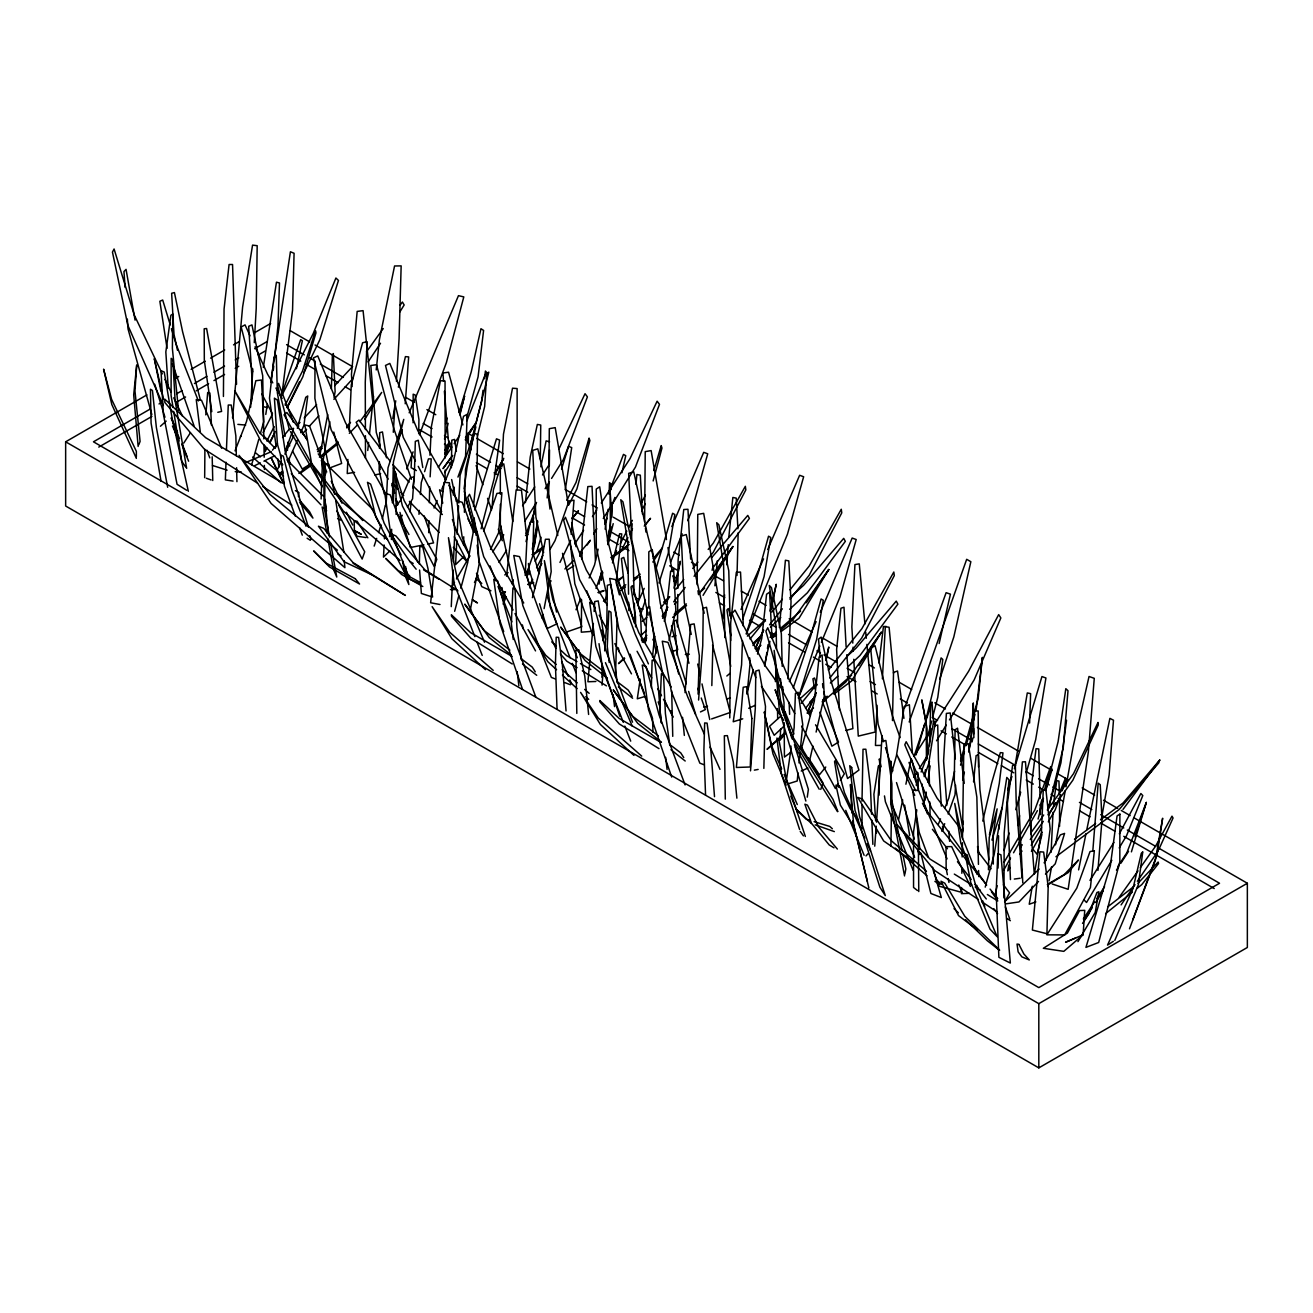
<?xml version="1.0" encoding="UTF-8"?>
<svg xmlns="http://www.w3.org/2000/svg" width="1313" height="1313" viewBox="0 0 1313 1313"><rect width="100%" height="100%" fill="white"/><g stroke="black" fill="none" stroke-linecap="round" stroke-linejoin="round"><path stroke-width="1.5" d="M314.989 361.567L314.89 398.364L328.644 466.213M1003.985 897.928L1004.166 833.131L1009.008 779.807L1006.808 777.444L998.651 829.75M445.091 480.082L445.123 470.038M445.173 457.991L445.041 381.065L440.429 380.704L431.386 426.643L429.975 455.25M517.174 489.585L517.125 388.566L512.53 388.205L503.47 434.143L501.861 466.837M671.682 690.819L672.748 736.347M223.423 396.46L224.063 309.08L229.086 264.504L232.549 264.504L236.537 384.364M204.664 477.653L204.91 449.341M581.61 599.828L581.298 632.177L593.46 631.241M581.987 559.371L582.201 537.115L587.83 486.581L592.032 486.335L595.446 560.388M644.601 521.918L645.225 451.639L651.133 450.589L666.479 539.577M677.213 655.138L677.295 647.046M677.492 626.826L677.803 594.461M677.853 588.388L678.132 560.077L683.761 509.526L687.963 509.28L690.654 559.157M697.154 584.679L697.777 514.401L703.686 513.35L730.717 666.413M729.765 717.899L730.685 622.838L736.314 572.304L740.516 572.058L743.322 625.956M881.86 741.681L881.909 735.592M882.385 678.755L885.323 626.678L889.098 627.269L893.513 673.306M549.31 465.885L549.507 449.85M1059.575 826.353L1059.542 798.468M468.314 443.515L468.446 433.52M540.299 459.008L540.743 425.035L537.345 424.444L530.239 457.006L525.413 502.551M978.513 766.989L978.185 710.94L974.837 710.973L973.393 720.656M1030.935 833.968L1031.115 821.938M1031.165 817.933L1031.657 783.877L1036.039 748.722L1038.747 748.935L1040.093 798.55M379.276 462.192L379.145 470.07L384.184 493.869M379.473 448.422L379.72 432.683L382.46 431.928L386.498 457.777M418.699 433.569L418.929 419.553L415.22 395L413.168 394.179L413.103 422.802M451.393 467.723L451.803 440.183L454.561 439.428L456.415 451.36M890.903 846.229L891.412 813.994M891.609 801.898L891.888 783.763L885.865 740.499L881.745 741.189L876.542 822.168M998.044 868.09L998.553 835.807M924.171 805.887L924.303 797.861L921.907 783.877M251.653 401.351L252.063 379.211L248.682 326.297L251.948 324.902L262.698 375.682L263.847 438.887M961.559 887.539L961.444 893.644L969.306 893.316M961.838 873.276L961.92 869.206M962.15 856.979L962.413 842.733M962.495 838.646L963.84 744.176L968.288 743.683L976.856 797.139L978.448 864.381M428.695 532.668L428.957 520.703M429.335 502.764L429.679 486.828M500.827 538.182L501.09 526.218M892.463 720.574L893.529 672.404L897.534 671.025L903.935 718.342M988.443 869.797L989.214 837.596L997.141 808.857L993.202 834.346L993.285 864.069M391.389 539.479L391.651 529.287M392.357 502.781L393.424 461.995L403.748 419.372L387.992 467.855L386.038 506.408M419.339 564.163L419.799 546.438L422.753 546.963L427.989 568.644L432.601 597.07M463.538 544.944L463.752 536.787M464.392 512.316L465.508 469.496L475.848 426.873L460.075 475.355L458.746 501.73M615.534 676.655L616.995 620.573L610.578 584.334L607.345 585.319L606.836 622.723L604.669 650.903M711.827 685.583L712.926 643.534L706.509 607.279L703.259 608.28L702.75 645.684L698.582 700.026M763.854 768.384L765.479 706.296L759.062 670.057L755.812 671.041L755.303 708.446L750.511 770.846M331.385 388.829L332.37 355.38L333.338 353.542L335.11 391.684L334.06 397.691M651.346 687.618L652.134 660.193L654.531 660.341L658.387 688.636L661.03 722.084M601.945 677.229L602.339 665.1M603.143 640.842L603.406 632.751L598.219 600.927L594.74 601.551L594.116 611.513M609.117 493.967L609.495 482.642L610.906 483.808L611.234 489.601M698.073 694.117L699.337 655.712L694.15 623.888L690.654 624.496L685.041 692.64M226 462.225L225.376 479.885L233.074 481.083M226.41 450.457L228.265 405.028L231.219 405.028L235.848 435.834L236.324 455.759M1029.605 723.069L1030.639 693.641L1027.291 692.936L1014.867 766.743M321.111 498.973L322.391 463.883L323.802 465.77L324.032 506.982L329.497 537.001M393.342 502.584L394.474 471.4L395.886 473.271L396.132 514.483M645.651 641.893L646.932 607.771L649.623 606.54L654.301 638.955L652.512 657.058M742.485 640.76L741.582 664.854L733.228 721.773L742.748 718.818M877.035 705.278L875.459 745.472L881.023 745.407M640.104 576.85L639.218 599.138L635.705 598.236M737.02 575.488L738.152 532.881M787.931 678.788L791.033 601.764L788.801 560.897L785.404 560.241L779.364 627.516M411.675 455.447L411.133 467.674L416.352 470.596M347.879 459.435L347.239 473.55L354.559 472.352M349.176 431.238L351.277 384.89L362.585 342.759L367.082 341.675L365.26 382.362L365.408 429.532M968.633 752.037L971.177 740.007L973.278 703.226L973.885 737.66M451.262 606.639L453.018 569.957M453.412 561.8L454.872 531.24L449.374 482.774L444.089 482.363L430.631 602.765L440.003 604.522M525.2 575.422L526.956 538.74L521.474 490.274L516.173 489.864L506.539 576.21M1051.106 852.268L1053.026 812.419M384.102 544.961L383.494 557.122L389.846 550.918M384.414 538.872L384.611 534.818M456.809 540.283L455.578 564.639L463.21 557.172M457.121 534.194L458.549 505.784M250.619 407.26L252.802 368.904M254.279 342.66L256.232 308.358L257.184 245.695L252.556 245.121L242.61 307.029L232.549 417.813M918.23 826.993L918.772 891.576M955.569 785.108L955.027 794.726L948.134 814.027M430.122 476.832L431.206 458.861L428.448 458.91L424.591 471.646M393.293 432.289L395.18 401.745M396.444 381.394L399.086 338.639L401.154 265.882L394.557 265.981L379.391 339.722L376.224 369.938M593.361 623.494L587.912 681.759L595.856 681.48M780.71 728.748L780.004 740.22L785.108 733.836M1083.11 934.79L1084.735 910.336L1079.565 910.582L1067.387 933.116L1043.343 948.281L1063.793 951.351L1083.11 934.79L1065.598 942.242L1075.626 938.007M418.978 514.319L419.257 510.347M420.406 494.476L421.276 482.577L423.475 475.29M492.08 507.934L493.36 490.077L500.532 466.427M631.176 537.772L632.193 523.723M722.856 618.915L724.612 594.838M726.811 564.738L728.272 544.682M775.409 681.693L776.278 669.646M874.737 846.146L876.231 826.156M934.675 726.86L935.102 721.083L933.362 723.069L926.847 756.977L921.135 772.011M602.043 685.123L603.274 669.023M1097.947 870.355L1102.001 819.509L1100.245 784.698L1098.177 783.172L1092.843 850.578M205.813 414.892L207.684 392.489L209.899 393.047L211.442 425.149M571.171 534.342L574.011 500.253L569.005 500.926L555.038 540.628L549.95 549.441M717.341 560.717L714.896 585.779M973.557 781.859L976.101 755.631L978.366 754.778L979.925 789.573L988.87 859.867M747.048 694.085L750.232 661.9L749.641 657.846M798.009 772.947L797.204 781.005L787.685 783.959M798.993 762.902L799.994 752.841M800.388 748.82L802.768 724.678L798.091 692.263L795.415 693.494L794.135 727.615L792.396 739.4M473.451 506.506L477.079 470.399L477.505 434.324L474.042 433.356L467.1 467.247L464.031 488.994M547.144 497.955L548.768 481.92M635.935 484.3L636.936 474.518L640.317 475.175L642.451 514.007M728.863 536.656L732.851 497.463L736.248 498.136L737.922 528.794M273.317 370.053L273.728 366.048M274.368 360.025L277.979 325.952L279.488 282.968L276.452 282.197L263.306 367.492M367.755 450.49L368.592 442.432M369.445 434.373L373.466 396.116M453.313 495.05L454.167 487.139M503.847 600.254L504.734 592.229M410.017 511.873L411.215 501.927M412.906 488.009L414.35 476.077L415.318 441.365L418.273 440.265L422.786 467.526M879.021 663.032L883.436 626.514L886.324 626.498M298.428 496.577L298.921 492.654L295.392 490.57M1018.297 825.614L1019.545 815.504M282.213 392.308L292.553 310.163L294.079 253.278L290.419 251.768L270.691 382.181M401.45 433.569L401.942 429.597M405.225 403.78L408.671 356.923L405.422 356.611L398.364 387.171M483.003 390.322L481.543 401.893L469.447 448.34M484.448 378.751L485.416 371.037L486.795 372.547L484.661 406.439L477.358 436.08M1046.018 860.573L1050.154 828.897L1045.87 789.294L1058.097 741.747L1065.828 688.685L1068.011 690.72L1063.267 747.589L1048.234 808.841M534.243 546.306L537.608 520.916M608.395 538.182L612.285 508.886L611.956 503.092M1066.55 720.279L1060.92 762.853L1048.168 809.218M532.487 522.213L534.998 504.405M807.265 797.155L808.381 789.376L794.414 744.684M1053.403 804.459L1056.784 780.628L1058.951 781.087L1059.41 794.595M640.186 679.198L637.297 698.811L644.913 696.464M786.06 782.581L790.968 749.214M916.802 809.875L913.536 831.982L913.553 887.473L917.475 890.542M925.091 800.208L926.289 792.133M927.766 782.056L930.146 765.906M616.322 580.444L621.738 533.915L619.605 533.767L612.482 562.9M764.806 666.167L766.858 652.463M767.449 648.54L768.039 644.634M969.322 747.77L972.227 728.403M265.784 414.416L267.31 404.338M533.029 521.671L533.636 517.683M534.243 513.711L535.753 503.765M605.129 529.172L608.132 509.28M392.8 418.601L395.738 400.81M924.434 775.72L925.452 769.697M928.16 753.662L928.833 749.657M929.506 745.653L930.753 704.162L931.935 701.995L933.674 723.775M1008.811 864.955L1007.793 870.896L1010.173 867.598M1032.281 886.242L1029.228 904.247L1035.859 901.9M999.291 824.334L994.122 854.665L985.21 887.128M322.867 461.799L329.858 421.736M1101.459 818.902L1109.14 774.949L1113.49 720.213L1109.895 718.359L1086.787 829.718M904.887 874.179L905.839 868.911L902.967 854.927M1049.038 880.81L1051.565 866.81M1055.521 844.801L1065.237 790.803M1065.959 786.799L1073.148 746.802L1089.035 676.49L1094.271 678.329L1088.346 751.955L1068.158 889.311L1052.222 883.994M528.909 574.766L529.631 570.81M532.52 554.972L537.575 527.252M601.354 580.28L602.798 572.37M607.853 544.649L611.103 526.825M389.469 536.607L390.552 530.715M470.152 610.857L479.114 564.114L477.111 531.716L473.337 531.798L467.526 563.261L460.83 588.224M542.236 618.357L542.991 614.468M544.107 608.625L551.197 571.631L549.211 539.216L545.437 539.298L539.61 570.761L532.405 597.645M604.932 602.224L606.819 592.393M989.428 834.92L999.291 783.319L1002.968 752.874L1000.358 752.628L991.578 783.221L982.748 821.068M319.683 456.235L327.708 414.563M526.94 576.653L528.466 568.824M532.257 549.261L537.575 521.868M599.04 584.154L601.305 572.419M607.377 541.104L610.414 525.446L609.987 489.454L611.907 516.961M675.686 584.827L680.331 561.308L674.078 588.158M771.24 609.741L776.246 584.269L769.992 611.103M826.484 658.781L828.798 647.03L825.68 660.439M972.08 741.911L972.867 738.004M1078.597 869.863L1085.982 833.722M540.825 466.772L546.126 440.856L549.589 441.825M898.65 819.427L902.688 799.88M905.904 784.222L911.14 758.799M995.435 893.661L997.109 885.668M962.675 780.103L964.382 772.077M954.551 771.191L948.774 798.238L945.032 807.61M296.377 368.74L302.384 340.74L300.661 339.657L281.721 394.343M382.346 519.012L385.3 505.275M621.935 472.762L625.743 455.693L623.478 454.396L608.493 493.655M526.037 541.678L530.501 522.016L533.702 521.13L532.832 555.826L526.004 575.143M598.121 549.179L594.559 564.918L589.143 577.999M669.006 640.367L675.834 610.414L673.651 569.268L670.648 571.253L665.839 615.387L664.247 621.295M764.461 665.314L769.927 641.351M770.846 637.363L771.749 633.375L769.582 592.212L766.579 594.215L761.77 638.348L757.503 654.12M809.284 762.016L812.928 746.047M816.112 732.063L824.301 696.136L822.135 654.99L819.131 656.976L814.323 701.109L801.521 748.443M444.516 439.084L448.127 423.344M939.14 643.518L950.448 594.165L946.115 592.688L904.706 707.789M445.599 423.918L446.994 417.977M1041.931 834.526L1037.089 854.287L1033.38 849.79M608.05 544.419L613.22 523.657M465.245 439.855L476.127 422.622L488.797 372.153L484.973 375.206L466.936 420.669M712.089 570.302L713.074 566.412M927.618 736.856L931.688 721.018M932.706 717.062L937.794 697.285L942.816 659.471L941.109 657.911L926.338 717.948M1038.091 819.049L1043.228 799.223M481.083 528.794L494.23 478.359L499.629 440.101L496.478 438.821L474.83 510.068M565.296 489.733L571.713 447.602L568.578 446.322L561.57 468.971M1040.372 805.361L1041.931 799.551M1044.508 789.852L1050.695 766.579L1034.775 810.072L1004.15 862.165M454.659 611.284L458.779 595.905M653.152 480.952L661.965 448.061L661.194 445.599L653.841 470.596M459.944 413.234L464.589 396.001L459.927 414.941M653.579 660.734L657.321 646.932M746.851 693.559L753.235 669.893M297.345 428.301L305.748 397.297L307.734 396.001L303.927 425.396L300.71 432.699M466.739 417.583L478.08 376.864L483.594 330.433L480.968 328.71L471.285 371.727L458.959 412.643M890.985 775.327L896.418 755.779L904.263 706.443L909.4 704.736L912.354 752.94M916.097 754.844L924.713 723.775M251.653 464.753L258.776 439.363M260.417 433.487L263.7 421.768L261.468 380.015L255.854 380.704L246.549 421.375L235.027 450.851M960.509 760.998L978.152 698.762L982.387 657.37L976.068 710.563M960.525 765.167L964.415 751.512M966.073 745.669L972.194 724.218M973.294 720.312L974.968 714.453M1004.051 850.496L1009.057 833M1015.704 809.678L1020.71 792.182M1026.257 772.75L1035.678 739.695L1045.936 677.984L1041.948 676.556L1014.358 768.745M1039.945 810.137L1043.425 798.402M1045.755 790.574L1052.14 769.057M536.951 550.968L541.054 537.214M446.043 455.496L449.571 443.81M1131.412 851.858L1146.331 802.44L1126.882 852.728L1117.954 866.317M658.995 583.021L668.153 553.643L674.816 514.548L672.617 513.252L655.827 569.317M746.358 633.391L764.084 576.604L770.747 537.493L768.548 536.196L758.258 572.96L742.649 619.326M798.304 698.122L816.637 639.365L823.284 600.271L821.101 598.974L810.81 635.738L793.249 687.881M991.955 840.074L1002.246 807.298M1007.695 789.95L1011.929 776.459M374.172 546.093L376.683 538.379M378.571 532.602L381.082 524.888M1134.99 836.709L1146.331 802.44M930.064 708.232L914.012 756.419L931.409 729.109M939.698 679.313L953.829 636.92L970.849 561.718L966.68 559.305L909.187 722.002M640.219 615.682L645.422 600.222M1100.475 819.837L1123.173 802.883L1159.74 760.046L1158.772 762.886L1119.168 809.497L1055.947 856.733M924.171 776.656L929.489 761.425M483.611 531.24L496.921 493.425L501.911 492.752L498.579 532.848L490.537 549.392M820.756 789.376L823.021 782.975L800.749 746.441M596.036 588.437L602.191 571.057M941.93 831.408L944.687 823.678M1060.707 794.578L1055.242 809.711L1048.299 821.856M1062.069 790.787L1066.172 779.43L1065.483 778.166L1059.296 793.249M452.427 492.359L453.806 488.534M457.958 477.079L465.573 456.087L467.215 414.284L463.522 416.303L453.494 460.929L441.825 489.207M285.545 450.457L293.587 428.35L288.926 429.564L282.59 437.492M1132.725 919.921L1157.016 854.665L1162.645 818.229L1155.358 860.245L1129.492 928.8M406.751 468.938L413.119 451.853M419.487 434.767L446.404 362.601L463.801 296.902L458.467 295.655L409.164 412.791M916.146 785.158L918.279 779.528M526.152 533.554L534.851 510.79M604.768 523.985L606.934 518.29M611.284 506.9L614.911 497.414M138.784 444.779L140.081 441.431L134.976 390.979L136.716 364.932L133.696 394.852L138.144 446.469M938.27 824.466L940.518 818.852M1055.422 802.686L1048.726 815.291M398.266 439.264L402.155 429.811M670.566 562.177L682.218 533.882M687.651 520.67L691.541 511.249L707.723 453.789L703.702 452.329L671.813 526.562M746.276 634.163L787.455 534.21L803.654 476.75L799.633 475.29L767.728 549.507M798.829 696.924L819.804 646.012M821.364 642.238L840.008 596.972L856.207 539.512L852.186 538.051L820.28 612.285M434.045 508.049L437.147 500.516M503.158 604.128L506.244 596.66M511.66 583.579L513.202 579.837M576.03 609.774L580.658 598.547M1114.803 940.403L1138.371 884.699L1142.786 851.776L1141.276 853.401L1133.004 888.606L1107.532 945.097L1113.358 941.339M287.81 461.93L297.477 440.003M653.119 640.104L654.744 636.444M666.068 610.906L667.677 607.263M755.517 648.458L763.608 630.207M807.265 713.057L816.161 692.985M637.544 603.373L644.223 588.372M740.992 609.462L763.559 558.878M789.359 681.595L816.112 621.64M662.589 618.275L667.628 607.082M755.139 648.688L763.559 630.027M807.692 711.449L816.112 692.804M1159.002 849.117L1173.051 818.015L1171.984 816.144L1155.637 846.114L1140.357 867.565M558.829 449.243L585.04 393.703L587.42 396.871L563.375 459.566L551.575 478.424M276.879 470.727L281.327 461.503M284.888 454.117L293.784 435.67M270.232 442.333L274.663 433.175M287.055 407.539L299.462 381.902M303.894 372.744L319.83 339.772L338.459 280.457L335.915 278.011L313.265 333.436L281.294 396.575M474.485 582.496L478.047 575.143M549.244 584.482L551.033 580.806M559.962 562.424L570.663 540.349M444.877 450.49L449.44 441.365M444.795 453.838L450.228 442.941M266.966 447.979L265.111 451.623L265.029 446.354M269.723 442.497L275.254 431.534M287.219 407.785L302.876 376.716L315.973 332.846L315.497 330.679L302.499 371.07L285.134 405.143M263.027 432.666L272.152 414.629M266.834 441.004L274.154 426.659M536.574 567.807L542.991 555.251M568.66 505.062L576.916 488.928L589.865 440.561L589.094 438.099L576.095 482.314L566.789 500.269M621.492 550.213L627.909 537.657M629.748 534.079L632.489 528.696M641.663 510.773L645.323 503.601M535.179 561.308L542.614 546.947M611.924 559.83L616.568 550.853M620.294 543.68L626.793 531.109M628.664 527.514L632.374 520.342M641.68 502.387L645.389 495.198M1005.873 899.799L1009.549 892.824L1003.411 884.798M1003.608 870.338L1010.567 858.045M1013.538 852.777L1037.401 810.63M1031.411 851.316L1042.341 832.261M451.426 587.797L454.479 582.512M456.514 578.984L469.726 556.056M529.615 584.728L532.668 579.427M537.756 570.613L541.826 563.556M494.41 474.896L503.519 459.156M1044.114 862.838L1060.395 834.871L1064.58 833.41L1055.225 863.856L1045.476 874.113M1031.181 845.326L1041.504 827.65M494.574 473.829L503.732 458.303M1077.94 941.651L1095.239 912.437L1098.866 891.773L1096.913 892.512L1088.969 913.684L1082.536 923.416M836.43 786.963L838.416 783.648M840.402 780.349L844.357 773.751L815.537 724.776M1111.832 860.245L1086.524 902.491L1083.996 899.865M1119.201 847.935L1126.587 835.61L1142.786 795.58L1140.882 793.528L1119.349 833.771M710.284 579.837L732.884 546.503L698.549 594.658L697.958 590.784M806.215 602.798L828.815 569.465L793.282 619.276L780.923 629.83M858.768 665.56L881.368 632.226L845.835 682.038L822.644 701.831M703.079 595.331L732.884 546.503M828.815 569.465L799.01 618.275L781.333 631.356M881.368 632.226L851.563 681.053L833.886 694.117M380.507 343.267L368.1 361.928M399.858 311.92L404.158 304.961L402.385 302.006L399.989 305.322M913.979 777.296L917.196 772.077M919.346 768.597L927.946 754.68M936.546 740.778L946.213 725.121M949.447 719.901L974.164 679.904L1000.851 617.931L998.684 614.615L968.666 671.189L934.692 724.005M400.219 518.569L402.287 515.287M407.44 507.064L412.577 498.858L414.087 476.849L410.181 477.801L400.596 500.237L395.87 506.391M499.006 562.391L506.506 550.393M524.74 521.261L536.541 502.419M545.125 488.699L549.425 481.855M581.823 552.757L579.673 556.187L581.823 552.97M593.624 533.915L596.841 528.762M603.274 518.487L635.459 467.067L659.503 404.371L657.124 401.204L630.043 458.598L601.288 502.994M364.637 419.471L381.706 392.39L359.844 421.654M444.598 472.598L452.214 460.535M1089.987 880.383L1113.916 842.404M1084.604 919.576L1092.301 907.628M1095.6 902.507L1103.281 890.575M1116.46 870.109L1118.66 866.695M1120.859 863.281L1128.54 851.349M183.754 443.088L190.418 432.765M492.703 551.821L503.765 534.752M522.558 505.735L534.736 486.942M542.466 474.994L549.097 464.753M574.749 543.959L583.596 530.304M592.442 516.649L596.857 509.821M1083.323 918.985L1094.5 901.998M1096.732 898.601L1104.545 886.702M438.312 467.264L451.885 447.011M454.134 443.646L459.796 435.21M587.157 545.01L590.358 540.234L579.821 552.724M652.84 562.062L662.458 547.751L653.185 558.632M1121.089 904.887L1134.99 884.65M1137.321 881.286L1158.181 850.939M1119.201 897.271L1138.01 870.864M1019.627 854.386L1022.006 851.087M1030.278 839.532L1043.31 821.38M1048.037 814.782L1072.902 780.119L1098.242 725.055L1098.013 722.462L1073.542 773.652L1047.298 810.039M451.295 457.105L443.023 468.61L452.706 455.447M465.475 437.41L476.127 422.622M1019.873 848.083L1022.253 844.784M1030.607 833.197L1043.72 814.996M366.475 351.786L383.232 328.562M357.53 424.821L349.324 433.339M466.017 437.36L472.073 429.154M712.664 568.217L749.395 518.405L747.786 515.402L711.482 557.861M1122.992 809.432L1159.74 760.046M240.345 436.934L241.28 435.785M471.909 442.104L470.875 443.417L471.104 449.358M573.486 560.684L564.902 568.989M272.464 450.178L277.519 443.843M643.025 640.137L646.849 635.344M662.162 616.191L667.267 609.806M673.651 601.83L685.14 587.469M694.085 576.292L713.222 552.363L745.833 489.897L745.341 486.302L713.32 543.073L708.183 549.425M752.989 645.536L761.917 634.36M769.582 624.791L782.351 608.822M789.999 599.253L809.153 575.307L841.764 512.858L841.272 509.263L809.251 566.034L789.95 589.832M805.542 708.298L815.75 695.529M829.8 677.984L861.705 638.085L894.301 575.619L893.825 572.025L861.804 628.796L828.339 670.04M660.554 608.116L669.564 597.021M675.998 589.077L683.728 579.558M692.739 568.463L697.876 562.112M750.051 639.004L764.199 621.558M771.929 612.039L782.22 599.352M801.307 703.358L816.752 684.319M572.107 518.52L578.442 510.79L572.14 518.619M645.471 524.478L650.542 518.29L644.223 526.119M825.779 767.022L819.394 774.801L808.234 757.765M346.829 427.972L349.324 425.035M628.648 544.239L624.758 548.752L611.546 558.041M346.599 426.791L350.505 422.409M866.006 855.912L868.238 853.466M302.45 433.815L306.553 429.335M309.277 426.331L318.862 415.844M333.896 399.365L353.049 378.407M297.247 425.346L300.021 422.392M304.173 417.994L316.63 404.749M334.634 385.628L352.623 366.491M1038.501 881.433L1018.986 901.949L1005.545 903.902M624.2 657.977L618.538 663.623L624.725 658.355M1004.593 901.719L1039.19 869.058M640.498 635.837L646.423 630.322M674.505 604.193L677.459 601.452M752.694 643.649L760.079 636.789M770.436 627.154L780.792 617.52M789.655 609.281L807.397 592.77L845.326 541.366L843.717 538.363L803.523 585.368L789.852 597.71M784.55 725.679L774.194 735.296L769.533 726.302L781.678 715.339M809.678 702.291L812.632 699.55M830.374 683.039L837.776 676.162M848.116 666.544L859.949 655.548L897.879 604.128L896.254 601.124L856.076 648.146L846.967 656.369M618.357 580.953L622.739 576.981L617.734 580.165M642.303 621.394L646.866 617.274M663.574 602.191L669.646 596.709M747.343 636.116L765.561 619.654M799.896 698.877L815.078 685.173M160.449 426.249L166.177 421.096M642.155 641.942L646.735 638.003M674.16 614.402L686.354 603.914M698.549 593.427L704.638 588.175M756.37 649.164L760.949 645.225M770.091 637.363L776.18 632.111M780.759 628.172L800.569 611.136M784.55 732.917L767.022 749.346L784.009 734.837M807.397 713.238L813.502 708.002M822.644 700.124L827.206 696.185M833.312 690.95L851.595 675.21M643.272 642.517L646.357 639.874M672.633 617.438L686.535 605.556M726.828 676.031L729.913 673.388M756.19 650.953L759.275 648.31M771.65 637.757L776.278 633.802M808.742 713.714L811.828 711.072M311.854 464.966L300.71 472.975M321.143 457.384L338.196 443.499M1105.628 913.602L1132.348 892.151M1137.074 888.376L1141.785 884.585L1158.526 863.56L1158.164 862.017L1137.961 883.272M298.904 473.419L309.934 464.654M319.387 457.137L338.294 442.104M1108.057 906.61L1133.25 886.964M620.589 590.505L625.349 586.895M633.26 580.871L638.02 577.26M791.181 752.021L784.435 757.092L784.156 722.675M1074.526 839.22L1095.6 823.481M771.683 638.479L776.508 634.918M822.627 702.439L825.844 700.059M603.455 601.239L606.639 598.876M621.016 588.273L625.809 584.745M633.802 578.852L640.186 574.126M317.598 451.656L322.44 448.094M317.155 449.719L321.931 446.239M532.126 554.677L543.697 546.471M610.824 557.483L629.009 544.6M504.766 574.93L508.082 572.616M532.848 555.186L542.761 548.227M279.817 473.172L282.837 471.17M567.314 569.94L573.781 565.821M310.41 464.047L302.22 469.02L292.618 451.18M1047.593 884.995L1068.126 872.62L1078.465 859.999L1064.203 874.589L1047.347 884.453M1133.693 817.638L1247.35 883.255L1247.35 947.477L1038.813 1067.879L65.65 506.014L65.65 441.808L146.941 394.868M175.22 378.554L178.749 376.503M191.124 369.363L205.255 361.206M210.572 358.137L224.704 349.98M233.533 344.876L238.835 341.823M254.738 332.632L270.659 323.458M150.158 409.065L93.453 441.808L1038.813 987.606L1219.547 883.255L1159.248 848.444M159.021 403.961L162.549 401.909M176.73 393.736L182.047 390.667M194.455 383.494L206.847 376.339M213.937 372.252L224.572 366.114M235.208 359.975L238.753 357.924M254.689 348.716L267.097 341.561M98.77 447.093L151.931 416.402M176.73 402.073L185.593 396.969M196.228 390.831L208.619 383.659M213.937 380.589L224.572 374.451M235.208 368.313L238.753 366.278M258.234 355.019L265.324 350.932M65.65 441.808L1038.813 1003.657L1247.35 883.255M1045.87 789.294L1043.228 790.656L1041.422 832.261L1034.316 874.261L1025.453 761.753L1022.4 761.901L1018.773 803.064L1022.778 882.828M254.886 465.59L260.302 462.915M263.897 461.142L274.729 455.792M700.469 711.925L705.327 709.594L701.24 698.007M525.512 535.507L527.842 534.44M748.705 708.265L755.369 705.229M801.258 771.043L807.922 768.007M245.383 462.652L271.184 451.77M279.472 474.239L282.984 472.877M329.054 468.199L341.643 463.456L333.781 432.059M528.187 584.679L533.767 582.726M598.416 592.836L603.996 590.883M566.871 631.898L581.79 626.728L562.506 553.315M672.125 651.625L677.721 649.689L671.468 625.874M711.63 718.917L730.274 712.45L712.549 644.995M501.747 593.049L505.472 591.802M527.793 584.285L531.502 583.038M598.022 592.426L603.603 590.538M672.043 636.739L675.916 635.722M726.532 698.992L730.405 697.974M845.785 730.471L852.892 728.617L846.787 654.727M217.794 412.298L221.602 411.429L206.601 328.513L204.188 328.808L204.319 360.55L211.787 411.626M374.845 474.945L380.639 473.714M423.902 544.829L410.362 547.521L399.956 512.398M427.775 544.058L433.569 542.909L424.181 515.894M703.686 707.018L707.494 706.312M754.335 770.14L758.143 769.434M1014.325 879.054L1020.119 878.266M685.337 654.514L689.391 654.186M450.408 589.57L454.511 589.619M235.24 471.646L241.346 472.04M237.866 424.378L245.679 425.084M366.032 537.559L356.955 536.196L354.412 530.616L354.165 521.212L357.005 521.163L367.853 537.838M263.716 406.718L267.425 407.67M960.164 891.97L939.058 886.177L933.379 870.782M639.497 608.132L643.107 609.166M810.187 820.477L806.28 819.279L796.236 809.202L811.385 823.481M814.109 821.659L829.75 826.419L832.36 828.766M212.509 465.475L227.133 470.152M430.73 596.479L421.375 593.46L419.586 570.039M815.209 824.843L834.346 831.605M206.289 478.227L211.13 479.967M555.169 678.887L551.345 677.41L522.837 605.588L513.777 555.481L519.488 556.597L539.249 611.202L555.793 648.343M564.705 682.563L570.433 684.762M703.637 764.609L699.829 763.132L671.32 691.311L662.261 641.204L667.972 642.32L687.733 696.924L704.277 734.065M337.605 518.651L341.38 520.26M490.898 590.735L481.756 586.632L476.488 573.289M420.636 584.055L409.672 579.131L390.092 529.566L384.758 493.294L390.174 494.82L405.766 535.999L417.764 562.079M371.53 574.634L344.055 561.718L318.419 526.201L323.737 528.368L352.918 562.473L405.389 595.429L353.164 563.343M420.505 582.562L398.184 570.581L385.727 558.402L401.597 574.454L422.819 586.501M442.711 491.604L439.576 489.815L442.76 503.158M576.998 661.604L566.625 655.647L560.667 650.132M580.461 663.59L590.85 669.564M512.234 656.549L470.694 632.685L451.36 614.779L451.557 616.322L470.842 638.233L512.251 663.984M660.718 742.272L619.162 718.408L599.828 700.502L600.041 702.045L619.309 723.955L658.995 748.623M290.173 330.646L309.704 341.922M315.038 344.991L352.327 366.524M405.602 397.281L414.481 402.402M426.906 409.59L435.785 414.711M467.756 433.175L473.074 436.244M476.635 438.296L503.273 453.674M517.47 461.881L529.91 469.053M565.427 489.552L586.73 501.861M592.065 504.931L597.382 508.016M613.368 517.24L629.354 526.464M673.75 552.1L679.084 555.169M691.508 562.358L696.842 565.427M714.6 575.685L723.479 580.806M741.238 591.063L748.344 595.166M758.996 601.305L766.103 605.408M789.179 618.735L812.271 632.078M822.923 638.216L837.136 646.423M869.091 664.887L874.425 667.956M899.29 682.317L911.714 689.489M934.807 702.816L945.458 708.971M952.565 713.074L972.096 724.349M977.414 727.418L1018.264 751.003M1030.689 758.175L1052.008 770.485M1057.326 773.554L1067.994 779.709M1082.191 787.915L1094.632 795.087M1103.511 800.208L1117.708 808.414M1121.269 810.466L1130.148 815.603M286.595 344.63L304.337 354.871M309.655 357.94L314.972 361.009M320.306 364.095L343.366 377.405M423.18 423.475L432.043 428.596M444.451 435.768L448.012 437.82M476.389 454.2L490.57 462.389M495.887 465.459L501.221 468.544M517.174 477.751L527.826 483.906M573.929 510.527L584.58 516.666M609.413 531.01L628.911 542.269M669.712 565.821L678.575 570.942M715.831 592.442L724.694 597.563M753.071 613.942L765.495 621.115M770.813 624.184L776.131 627.253M788.539 634.425L806.28 644.667M816.932 650.805L820.477 652.856M824.022 654.908L836.43 662.08M847.082 668.219L854.172 672.322M870.142 681.529L875.459 684.598M900.291 698.943L907.381 703.029M932.214 717.374L937.531 720.443M951.728 728.633L971.226 739.908M978.333 743.995L1015.573 765.495M1026.224 771.65L1033.315 775.737M1038.632 778.806L1049.268 784.961M1052.829 787.012L1059.919 791.099M1079.434 802.374L1091.842 809.53M1100.704 814.651L1123.764 827.961M1127.309 830.013L1155.686 846.393M286.595 352.984L300.792 361.173M306.11 364.243L314.972 369.363M325.624 375.502L338.032 382.674M345.138 386.777L350.456 389.846M419.618 429.778L432.043 436.95M444.451 444.122L448.012 446.157M476.389 462.553L487.025 468.692M494.115 472.795L497.66 474.83M517.174 486.105L527.826 492.244M572.156 517.847L584.58 525.019M609.413 539.348L618.275 544.468M621.82 546.52L628.911 550.623M673.257 576.21L676.802 578.262M719.376 602.848L724.694 605.917M749.526 620.245L760.161 626.399M770.813 632.538L776.131 635.607M788.539 642.779L804.508 651.987M813.371 657.107L820.477 661.21M825.795 664.28L831.113 667.349M847.082 676.572L855.945 681.693M871.914 690.901L877.232 693.97M941.076 730.849L946.394 733.918M951.728 736.987L965.908 745.177M978.333 752.349L997.831 763.608M1001.392 765.66L1013.8 772.832M1026.224 779.988L1033.315 784.091M1038.632 787.16L1043.95 790.229M1051.04 794.332L1054.602 796.384M1058.147 798.419L1063.464 801.504M1079.434 810.712L1090.069 816.85M1100.704 823.005L1114.901 831.195M1123.764 836.315L1214.23 888.54M283.083 483.315L205.665 437.705L164.814 399.185L164.831 402.451L204.5 449.309L257.578 483.2M833.968 847.788L829.242 844.965L811.483 823.284L804.869 804.213L807.429 805.082L818.852 827.256L837.349 849.051M457.154 590.177L425.002 569.973L395.837 535.868L390.503 533.702L409.754 561.34L413.201 563.458M423.541 569.793L439.034 579.312M451.098 586.714L457.991 590.932M337.671 553.84L341.117 555.941M472.598 599.926L477.472 602.93L472.401 599.746M947.362 869.797L929.981 859.063L896.845 824.433L934.561 870.437L978.366 899.487M954.321 874.097L971.702 884.831M975.182 886.981L980.401 890.214M987.36 894.514L997.782 900.948M934.905 881.4L939.796 884.42M577.113 667.628L566.756 661.178L560.339 653.89M582.299 670.845L606.442 685.862M186.709 490.291L177.058 484.284L163.304 413.644L161.039 370.693L164.223 372.006L172.184 418.716L188.333 491.292M262.715 486.483L291.831 505.078M307.111 538.232L310.344 540.283M981.73 901.719L996.895 911.764M1007.005 918.476L1010.37 920.708M912.453 861.049L883.665 840.944L857.783 797.401L862.313 799.026L891.379 840.763L926.469 871.225M977.545 930.014L958.523 915.588L940.994 881.22L944.753 883.157L964.825 916.326L999.587 950.038M604.226 671.862L580.28 653.661L560.684 627.089L585.171 660.554L607.328 678.148M616.995 681.578L628.172 690.064L632.21 696.366M658.371 735.838L632.833 716.422L613.22 689.867L637.724 723.315L661.457 742.173M669.548 744.34L680.708 752.841L683.745 757.552M509.887 650.116L484.349 630.7L464.753 604.144L489.257 637.593L511.397 655.187M521.064 658.617L532.241 667.119L535.277 671.829M999.505 950.251L987.278 940.715L965.597 919.773M449.062 462.718L451.853 464.95M618.407 686.945L632.653 698.253M670.959 749.707L685.205 761.015M522.476 663.984L536.722 675.292M387.516 539.528L341.938 501.878L311.148 462.849L343.202 510.954L400.088 560.438M337.425 550.196L269.854 494.377L239.048 455.348L271.118 503.453L344.909 567.659L344.219 560.651M475.716 578.36L481.805 583.415M409.722 575.915L403.633 570.86L375.682 516.633L367.492 482.314L370.627 484.103L384.151 523.148L401.105 554.972M255.805 452.985L260.434 456.842M265.062 460.699L283.542 476.127M935.627 879.185L941.733 884.486M895.22 848.116L926.994 875.755M556.187 664.444L545.683 655.253L528.039 629.616L547.816 661.67L556.581 669.745M562.177 669.712L577.178 682.842M584.662 689.407L589.176 693.346M641.712 756.107L598.236 718.03L580.592 692.394L600.353 724.431L633.966 755.402M493.245 670.385L449.752 632.308L432.125 606.672L451.885 638.709L485.482 669.679M252.654 457.055L280.966 482.79M562.424 675.128L577.031 688.586M585.795 696.661L588.716 699.353M551.739 641.876L556.203 645.996M954.042 908.612L958.375 912.798M263.47 435.785L268.886 441.02M409.114 482.183L392.735 464.572M413.464 486.401L442.383 514.548M373.187 509.854L325.46 463.423L318.222 453.888M275.336 448.389L259.465 432.568L234.797 390.782L261.599 442.547L282.804 464.802M286.891 459.895L322.965 495.838M392.374 483.578L398.052 489.503M400.875 492.473L403.715 495.444M409.377 501.369L439.133 532.487M453.297 547.324L467.461 562.145M337.293 493.869L362.798 520.539M291.289 473.698L320.979 504.849M323.802 507.819L326.642 510.79M283.69 481.904L281.097 478.933L271.02 457.482L283.936 483.676M299.183 499.744L309.523 511.643L312.937 518.11L299.758 502.469M986.211 884.371L926.19 810.433L922.432 803.293M990.051 889.082L997.716 898.535M409.754 561.34L416.155 569.218M932.427 829.324L947.461 848.756M957.472 861.722L971.259 879.546M975.017 884.404L986.293 898.978M993.81 908.694L997.568 913.553M962.889 831.835L937.088 798.14L906.183 741.747L904.788 744.75L931.754 808.513L967.566 858.489M977.611 851.087L991.118 868.746M390.322 461.388L358.974 420.045L356.151 422.31L388.123 479.13M307.373 439.576L286.874 412.545L284.068 414.81L316.039 471.63M800.241 831.441L803.441 835.872M973.54 866.81L986.67 885.126M991.446 891.79L997.42 900.127M776.147 681.053L765.413 666.068L735.001 610.102L732.047 613.483L755.796 677.656M778.527 684.368L783.287 691.032M858.21 819.919L849.971 808.266L839.204 785.634L835.938 785.125L840.369 805.132L852.908 825.237M185.675 466.968L181.768 461.339L173.677 411.379M761.376 686.174L783.68 720.263M800.421 745.833L802.653 749.231M791.197 734.41L832.984 799.354L837.858 811.549M837.481 811.582L794.71 743.01L775.146 689.719L790.098 732.703M272.776 382.871L267.573 374.205L255.067 346.796M275.911 388.057L282.147 398.463M285.282 403.649L298.806 426.167M300.89 429.63L307.144 440.036M671.173 686.962L638.824 632.685L617.996 580.051L616.224 582.988L619.408 594.871M607.148 604.948L586.271 569.924L565.443 517.289L563.671 520.227L579.624 579.624L595.281 608.083M523.739 602.995L490.356 546.963L469.512 494.328L467.74 497.266L483.709 556.679L513.055 610.003M810.384 716.028L789.786 681.037L767.744 627.778L765.906 631.159L783.221 692.197L794.825 713.632M290.468 431.567L322.013 485.744M445.796 479.918L417.583 430.221L389.83 363.406L385.497 365.441L403.255 437.344L415.433 460.896M448.816 485.236L458.877 502.977M467.937 518.947L475.995 533.144M385.776 493.704L345.5 422.72L317.746 355.905L313.413 357.94L331.171 429.843L381.722 527.662M396.854 513.219L408.95 534.506M795.432 747.245L819.197 789.228M338.967 505.554L364.719 551.788L362.158 559.059L336.899 511.02M637.068 651.281L651.74 677.951M657.616 688.619L661.522 695.726M663.475 699.287L673.257 717.062M599.188 615.19L607.016 629.419M614.845 643.633L631.471 673.864M515.008 613.565L535.54 650.903M801.587 726.122L835.445 788.604M261.878 394.081L272.447 413.71M287.81 442.251L289.73 445.829M469.43 555.399L456.251 530.649L452.378 519.488M915.834 790.803L897.025 755.106L914.751 795.35M418.24 466.328L441.644 511.627M454.282 536.787L467.33 562.095M326.707 472.073L309.523 426.036L304.813 424.952L311.591 463.374L322.046 486.975M331.188 481.214L341.954 503.125M346.435 512.267L352.705 525.052M970.373 886.406L951.662 846.606L946.017 846.655L946.164 868.845L947.362 874.671M162.336 373.893L134.254 315.005L114.083 248.994L112.458 252.112L127.837 325.329L163.37 405.504M164.978 379.408L171.117 392.292M173.743 397.806L182.523 416.205M221.684 448.275L201.496 400.235L196.244 399.595L200.216 431.288M250.061 335.833L245.039 324.869L241.165 326.986L252.67 371.825M136.371 458.385L111.818 404.535L103.596 369.15L111.572 399.267L136.355 451.327L136.371 456.629M947.067 858.883L918.657 790.508L912.568 789.934L919.166 832.294L928.406 857.307M958.753 885.028L962.084 892.495M864.775 838.252L844.44 792.625L835.642 760.194L834.543 761.573L838.744 787.324M867.22 843.717L870.47 851.021M710.07 747.081L720 769.369M648.409 663.869L635.18 634.146L615.42 579.558L609.708 578.426L618.768 628.55L644.273 692.804M664.969 701.027L667.447 706.607M561.587 661.358L568.201 676.211M569.858 679.937L571.516 683.646M172.446 426.019L179.06 440.922M781.645 768.844L771.765 746.309L764.281 711.974L772.98 753.859L786.142 785.141M784.107 774.473L797.286 804.524M890.575 801.767L914.619 857.291M605.457 662.671L632.226 726.089M577.31 657.731L552.904 599.893L544.37 560.618L550.213 607.033L570.055 657.715M484.53 642.238L456.99 576.949L448.455 537.674L454.282 584.072L474.863 636.624M790.787 796.187L797.746 812.747M171.396 417.78L177.567 432.683M182.179 443.876L187.053 456.399M845.736 810.334L864.118 855.272M913.093 870.306L885.422 801.816L884.47 795.924M171.199 418.207L179.52 438.772M181.801 444.385L188.612 461.208M977.151 874.507L962.199 837.284L954.715 803.425L960.804 843.094L968.781 864.184M822.25 701.536L838.498 742.091L831.9 746.194L819.886 712.138M793.955 733.967L784.895 711.367L784.435 713.172L791.755 738.004M469.709 556.138L462.192 537.066L456.842 500.795L462.258 502.321L473.599 532.274M306.077 526.316L292.11 490.717L283.296 456.12L280.49 454.971L284.429 486.253L295.425 516.337M309.753 535.688L311.214 539.43M198.378 400.957L176.057 344.039L171.412 328.726M658.174 701.979L660.373 707.576M586.648 590.768L591.769 603.816M601.978 629.895L605.638 639.218M623.347 722.347L602.749 669.794L599.007 643.665M624.824 726.105L630.7 741.123M572.271 663.344L575.947 672.716M489.995 565.952L495.838 580.855M498.021 586.451L511.889 621.853M477.079 642.254L482.216 655.4M293.324 422.179L278.537 383.412L277.634 385.71L289.451 429.811M976.757 885.29L978.218 889.131M982.567 900.636L984.734 906.397M685.091 784.928L659.06 714.978L646.062 666.43L642.238 665.051L648.458 709.365L671.698 777.083M632.538 722.166L606.524 652.216L593.509 603.668L589.685 602.29L595.905 646.603L619.818 716.241M535.901 697.318L510.593 629.255L497.578 580.707L493.754 579.328L499.974 623.642L522.558 689.423M299.545 527.613L302.285 535.146M1005.364 906.971L1009.746 918.985M900.127 737.627L892.627 716.635L875.082 645.783L870.65 648.064L878.118 724.234L883.633 741.747M909.006 762.426L918.558 789.129M924.024 804.393L927.438 813.929M207.044 450.277L209.785 457.876M688.997 663.246L676.326 620.163L673.996 621.23L677.541 655.187L686.289 683.778M697.843 688.357L699.205 692.214M633.736 592.754L645.29 625.579M539.167 573.666L532.684 552.166M546.651 594.904L556.843 623.872L547.127 628.55L539.561 603.767M630.076 654.202L652.184 717.308M592.934 635.426L574.831 583.793L570.055 540.644M503.716 631.586L478.917 560.832L477.177 545.141M172.446 363.832L194.012 425.757M466.082 436.605L470.776 450.113M476.143 465.541L482.856 484.825M487.55 498.333L491.571 509.904M498.284 529.188L502.305 540.759M411.429 479.245L393.982 429.105L376.486 364.719L370.808 365.49L376.273 432.387L380.31 446.043M805.345 836.447L786.52 780.283L778.904 739.925L776.919 738.087L781.35 773.734L799.617 829.521M816.916 685.238L814.536 678L812.911 678.854L814.569 688.734M325.805 473.78L321.455 460.256L322.686 467.707M885.471 747.573L892.824 770.912M896.5 782.581L914.258 838.991M917.935 850.66L919.166 854.55M791.985 736.905L780.464 699.993L774.145 650.329L779.348 710.284L805.87 801.061M154.721 384.217L164.962 417.222M308.374 527.087L285.216 451.491L277.437 400.137L274.417 398.151L277.453 444.401L281.392 457.86M688.619 691.409L695.611 714.272M634.31 622.92L624.988 592.426L621.443 558.468L623.773 557.401L628.074 573.141M534.883 588.519L529.057 569.465L528.433 563.474M170.247 324.902L162.697 300.037L159.858 301.251L167.046 348.355M731.226 618.259L728.338 608.559L726.926 609.954L730.832 635.705M451.245 449.637L448.357 439.888L444.385 391.241M464.539 494.525L475.519 531.617M391.865 485.071L393.03 488.978M395.919 498.743L397.642 504.586M932.575 867.204L941.339 897.55L930.884 893.48L920.823 853.089M151.832 414.547L128.034 328.956L127.328 319.059M823.661 691.754L847.558 778.511L858.932 770.042L831.687 683.351L821.15 637.084L818.508 639.119L820.165 657.353M462.898 424.903L448.57 372.219L442.908 372.99L443.564 381.098M704.211 613.253L686.272 534.555L681.217 536.114L684.352 602.667L691.245 634.376M665.74 604.046L647.49 534.604L633.736 471.794L628.664 473.353L631.799 539.906L648.162 615.19M557.812 535.458L537.805 448.833L532.733 450.392L535.885 516.945L543.631 552.609M678.706 674.045L660.275 603.241L652.249 549.556L648.803 551.837L648.835 608.182M619.49 585.713L607.722 540.48L599.696 486.778L596.25 489.076L596.283 547.439L607.082 596.66M512.809 521.458L503.765 463.834L500.319 466.115L500.335 494.295M525.61 570.613L530.222 588.322M200.446 400.235L182.605 331.746L174.416 292.569L171.642 293.291L174.005 334.405L177.485 350.276M464.162 490.931L473.714 528.22M392.078 483.414L394.589 493.228M396.099 499.121L397.593 505.013M400.104 514.827L402.123 522.672M919.855 849.248L915.982 814.667M394.77 475.208L393.539 467.756L404.125 500.598L436.802 559.289L434.242 566.56L402.451 506.063L395.738 479.064M323.638 471.564L324.606 475.421M852.646 821.085L867.401 881.45M868.845 887.949L853.565 824.006L850.447 784.435L851.858 813.026M881.187 766.792L879.316 758.947L880.334 770.436M649.262 612.17L663.098 675.177M670.877 710.612L671.731 714.551M618.325 647.851L619.178 651.79M514.614 589.455L500.351 524.478L500.335 504.356M522.393 624.89L523.263 628.829M697.695 664.083L700.289 675.982M702.012 683.909L709.759 719.557M653.332 638.971L656.352 652.84M549.655 580.346L556.548 612.055M163.633 399.513L154.294 358.662L160.99 391.619M964.202 783.401L957.554 728.173L955.109 729.749L954.256 780.201L963.2 830.259M977.561 846.557L979.235 854.451M451.656 479.557L456.284 501.369M912.01 760.046L917.377 785.896M948.15 878.561L948.954 882.467M902.146 850.922L891.494 798.961L890.854 761.163L890.838 804.278L904.559 875.935M334.552 494.295L328.874 464.293L325.099 463.916L324.738 498.004L328.48 534.637M167.67 487.271L156.362 427.447L152.439 390.47L150.437 389.222L151.077 423.032L161.056 481.297M667.94 547.587L672.322 571.615M673.06 575.619L674.143 581.626M568.365 504.602L555.202 427.628L549.31 428.678L548.67 498.956L550.032 509.116M571.647 522.623L576.03 546.651M405.586 566.51L408.852 584.531L405.422 576.538L402.533 560.52M330.581 543.008L336.768 577.031L333.338 569.038L327.905 538.986M322.128 506.933L326.822 532.98M285.085 436.376L277.338 392.702L276.288 355.38L274.023 357.185L269.493 398.134L276.19 446.814M286.841 446.305L287.547 450.277M288.958 458.204L290.009 464.162M135.075 320.159L126.048 269.378L123.964 271.545L125.096 287.383M186.643 468.38L175.105 400.662L172.807 359.893L171.166 358.318L171.084 395.394L173.037 407.391M904.641 805.148L909.679 835.38M324.721 499.203L326.313 508.853M501.927 587.518L504.077 600.78M335.685 500.302L343.891 552.297M780.382 678.673L783.992 702.439L784.091 714.584M669.843 745.472L665.412 713.599L663.525 674.964L661.375 673.7L659.799 709.184L661.506 723.233M617.291 682.711L612.859 650.838L610.972 612.203L608.822 610.939L607.263 646.423L609.199 662.474M521.376 659.75L516.928 627.877L515.041 589.242L512.907 587.978L511.331 623.462L513.268 639.513M277.864 458.976L278.98 467.083M645.422 528.007L645.963 532.077M665.642 757.338L667.086 769.385M613.089 694.577L614.55 706.624M517.158 671.616L518.865 685.665M962.626 820.625L963.102 824.597M474.141 517.683L476.094 535.343M955.306 758.93L950.251 712.975L946.394 713.402L943.587 760.916L946.886 805.132M373.073 405.126L363.077 310.656L357.169 311.411L351.457 374.303L352.163 386.58M379.309 461.618L380.196 469.677M736.888 798.173L733.294 762.016L727.369 735.625L724.333 735.789L725.301 799.125M682.547 717.325L684.336 735.411M588.618 714.453L584.81 676.293L578.885 649.902L575.849 650.066L576.817 713.402M178.519 410.312L172.38 348.405L172.84 314.004L170.903 315.268L165.832 351.999L168.261 388.451M879.004 795.235L879.694 764.987L878.364 766.021L873.9 794.217L875.656 820.822M865.71 632.144L866.301 638.266M866.892 644.388L875.262 732.03L858.275 736.117L853.762 659.274M864.939 624.003L859.26 563.868L854.927 564.574L851.858 626.925L852.81 643.091M977.627 846.655L978.185 852.744M822.562 683.712L822.939 687.766M714.518 796.663L710.94 751.397L707.083 723.118L704.671 722.954L703.899 750.38L705.557 795.071M566.051 710.94L562.456 665.675L558.616 637.396L556.203 637.232L555.415 664.657L557.073 709.348M1022.056 878.003L1016.196 801.964L1015.343 764.954L1012.569 765.495L1007.383 803.277L1010.452 879.579M948.839 831.26L949.594 841.305M876.066 826.96L876.477 833.099M941.339 806.133L938.45 760.112L937.728 725.022L934.692 725.695L928.948 761.819L929.473 785.945M942.586 826.14L942.832 830.144M853.056 647.145L853.286 651.182M846.114 646.735L843.996 607.213L840.944 608.231L836.627 649.361L839.434 709.742M871.586 814.191L870.388 786.027L865.858 749.231L863.018 749.263L862.001 801.176M871.848 820.231L872.866 844.374M789.129 702.439L789.622 714.338M790.935 746.079L791.099 750.051M641.63 640.514L640.481 612.744L632.406 585.614L631.011 586.993L635.508 616.716L635.59 626.843M652.479 718.08L653.004 732.309M782.22 666.397L781.333 633.605L771.437 587.584L769.254 585.467L776.131 626.728L776.508 649.246M782.778 686.896L782.893 690.999M730.012 615.928L728.781 570.827L718.884 524.823L716.701 522.705L723.578 563.966L724.809 637.626M730.291 626.186L730.685 640.531M634.13 595.019L632.85 547.882L622.953 501.861L620.77 499.744L627.663 541.005L628.55 594.198M634.36 603.225L634.803 619.621M978.595 870.486L978.743 876.608M236.603 467.723L236.931 481.674M212.197 456.793L212.755 480.542M1040.224 804.574L1040.438 814.618M929.817 802.046L930.113 816.128M263.962 444.992L264.192 457.219M264.34 465.376L264.422 469.463M918.017 772.832L918.312 790.442M776.919 673.782L777.017 679.921M777.509 708.577L777.673 718.802M628.681 602.388L628.812 610.578M973.278 703.226L973.491 720.591M973.573 728.321L973.655 734.098M926.436 759.997L926.239 723.578L921.808 699.862L927.044 728.666L927.191 758.766M365.424 435.686L365.506 458.237M862.017 805.164L862.05 829.094M1038.813 1003.657L1038.813 1067.879M1119.874 814.126L1119.825 861.771L1098.669 942.488L1085.949 947.379L1110.322 865.907L1117.068 815.931L1119.874 814.126M1048.184 886.669L1046.937 933.74L1032.379 930.047L1039.912 851.776L1043.654 852.071L1048.184 886.669M751.873 718.474L750.281 766.989L736.396 767.481L743.207 687.273L746.687 686.65L751.873 718.474M997.814 853.696L996.157 892.298L998.881 957.308L1010.337 963.053L1000.933 854.796L997.814 853.696M1094.369 850.709L1090.414 887.604L1064.679 934.905L1046.855 934.84L1076.808 888.13L1090.02 851.579L1094.369 850.709M1018.97 944.457L1017.033 944.047L1018.133 951.876L1021.875 956.865L1029.294 959.951L1023.877 954.009L1018.97 944.457M361.141 534.227L354.412 530.616L361.141 534.227M355.281 578.738L326.084 563.08L313.643 550.902L329.497 566.953L359.565 584.022L355.281 578.738M967.221 855.223L965.104 853.68L970.816 882.861L989.986 929.079L997.174 936.711L976.544 888.491L967.221 855.223M851.677 767.498L849.774 765.725L855.042 810.416L879.891 887.211L885.29 895.614L859.555 816.637L851.677 767.498"/></g></svg>
